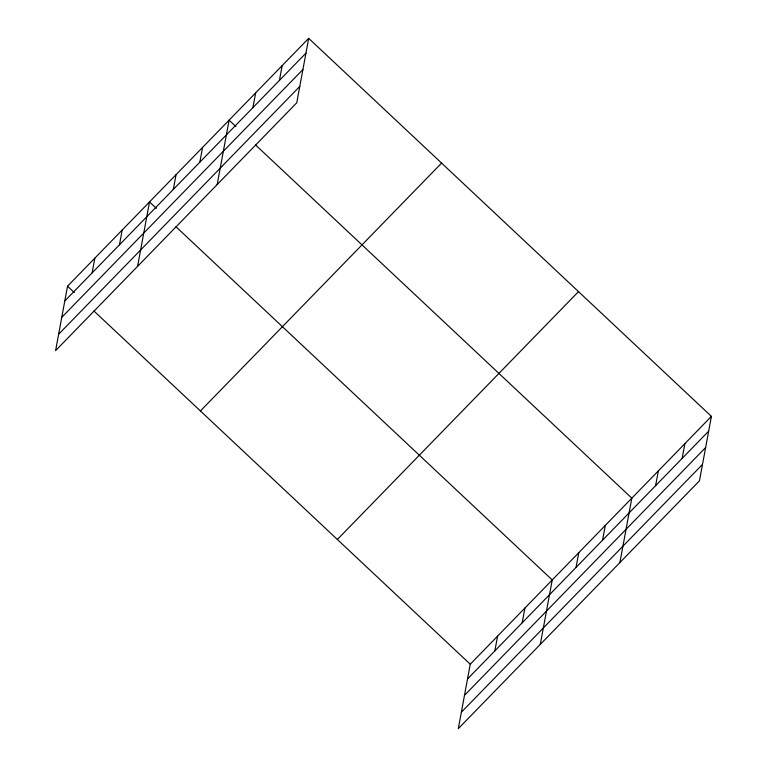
<?xml version="1.0" encoding="UTF-8"?>
<svg xmlns="http://www.w3.org/2000/svg" width="767" height="767" viewBox="0 0 767 767"><rect width="100%" height="100%" fill="white"/><g stroke="black" fill="none" stroke-linecap="round" stroke-linejoin="round"><path stroke-width="1.15" d="M308.689 38.35L67.534 286.206L55.588 350.634L296.752 102.778L308.689 38.35L711.412 416.366L699.466 480.794L458.311 728.65L470.248 664.222L711.412 416.366M92.126 272.889L94.859 258.115M119.46 244.798L122.193 230.023M137.581 266.36L149.527 201.932L156.343 208.336M173.313 189.449L176.055 174.675M199.842 162.182L202.584 147.408M217.166 184.569L229.112 120.141L235.929 126.536M252.899 107.648L255.641 92.874M279.428 80.391L282.17 65.617M494.84 650.905L497.582 636.131M522.174 622.823L524.916 608.049M540.304 644.376L552.24 579.957L175.931 226.725M576.036 567.465L578.769 552.691M602.565 540.198L605.297 525.424M619.889 562.585L631.826 498.167L255.516 144.934M655.612 485.674L658.354 470.9M682.141 458.407L684.883 443.633M64.792 300.98L305.956 53.124M61.753 317.365L302.917 69.509M58.628 334.249L299.792 86.393M200.427 410.949L441.591 163.093M337.355 539.479L578.51 291.623M467.506 678.996L708.67 431.14M464.476 695.381L705.64 447.525M461.341 712.265L702.505 464.409M67.534 286.206L74.341 292.601M93.938 310.999L470.248 664.222"/></g></svg>
